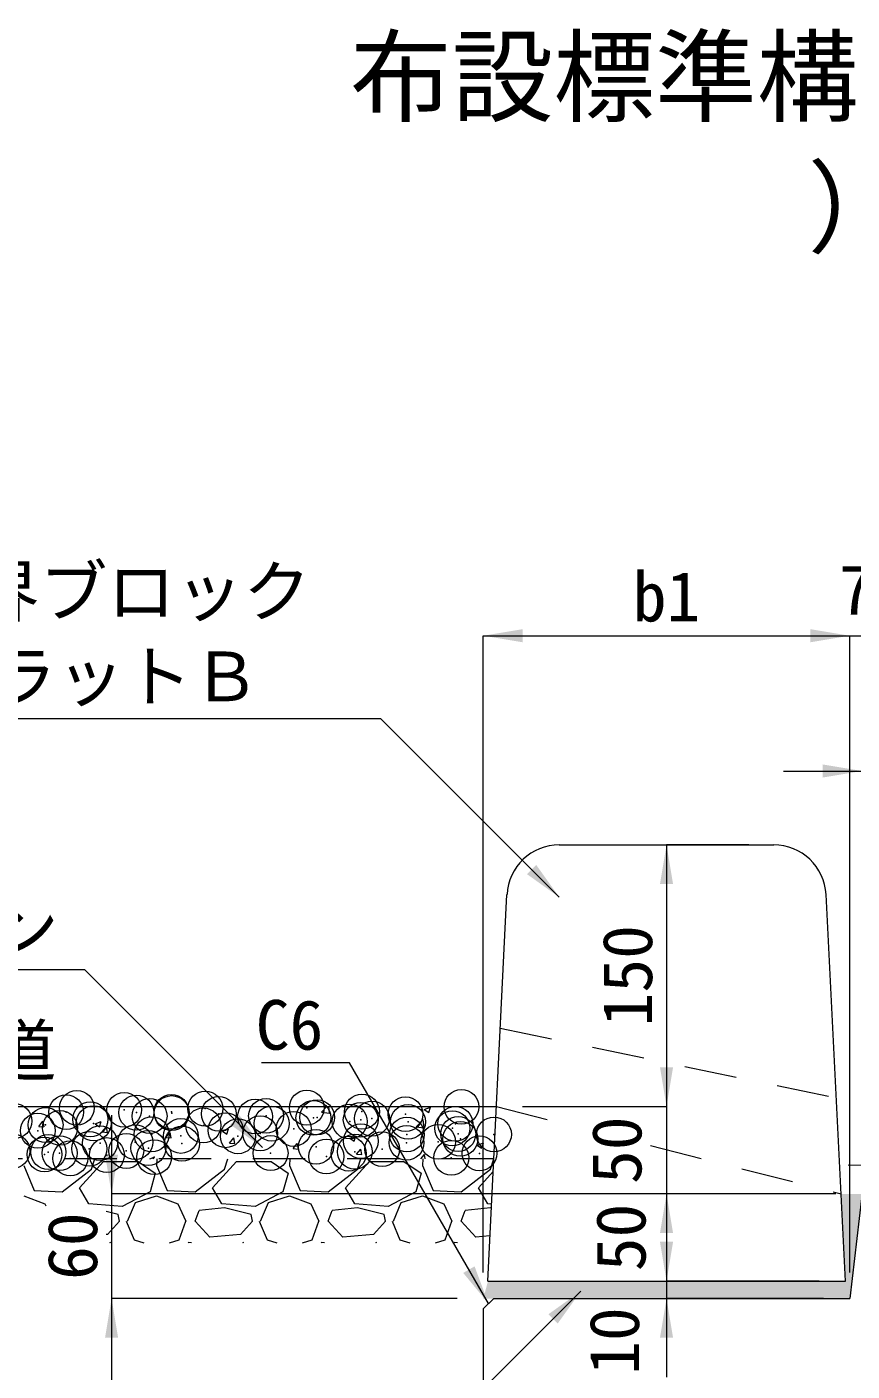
# Model space of a CAD drawing. Units: millimetres at full size. Extents: x 289 to 42849, y -1182 to 27464.
# Drawn here: x 11313 to 11786, y 21725 to 22495 of the extents above; entities that cross this region are included whole.
import ezdxf
from ezdxf.enums import TextEntityAlignment as Align

# ---------------------------------------------------------------- set-up
doc = ezdxf.new("R2010")
doc.units = ezdxf.units.MM
doc.header["$LTSCALE"] = 40
doc.header["$PDMODE"] = 32
doc.header["$PDSIZE"] = 20
doc.linetypes.add('USER2', pattern=[1.35, 0.75, -0.6])
for name, color, linetype, lineweight in [('0_2', 7, 'Continuous', 20), ('側溝', 7, 'Continuous', 5), ('寸法引出', 7, 'Continuous', 9), ('寸法線', 7, 'Continuous', 9), ('本体', 2, 'Continuous', 9), ('ﾊｯﾁﾝｸﾞ', 7, 'Continuous', 5)]:
    doc.layers.add(name, color=color, linetype=linetype, lineweight=lineweight)
doc.styles.add('ＭＳ ゴシック', font='')
doc.styles.get('ＭＳ ゴシック').set_extended_font_data('MS Gothic')

# ---------------------------------------------------------------- blocks, each defined once
blk = doc.blocks.new('filled_arrow')
at = {"color": 0, "linetype": 'Continuous', "lineweight": -2}
blk.add_solid([(7.5, 1.25), (0, 0), (7.5, -1.25)], dxfattribs=at)

msp = doc.modelspace()

# ---------------------------------------------------------------- hatches: boundary and pattern name
at = {"layer": 'ﾊｯﾁﾝｸﾞ'}
msp.add_hatch(color=8, dxfattribs=at).paths.add_polyline_path([(11785, 21766.53), (11791.68, 21823.83), (11792, 21826.53), (11780, 21826.53), (11782.5, 21776.53), (11577.68, 21776.53), (11575, 21766.53), (11581, 21766.53)])

# ---------------------------------------------------------------- linework, layer by layer
at = {"layer": '0_2'}
for p, q in [((11618.54, 22026.53), (11741.46, 22026.53)), ((11577.5, 21776.53), (11588.57, 21998.03)), ((11782.5, 21776.53), (11771.42, 21998.03)), ((11202.47, 21876.53), (11582.5, 21876.53)), ((11577.5, 21776.53), (11782.5, 21776.53))]:
    msp.add_line(p, q, dxfattribs=at)
at = {"layer": '0_2', "linetype": 'USER2', "lineweight": 9}
for p, q in [((11582.5, 21876.53), (11631.52, 21864.12)), ((11670.84, 21854.16), (11780, 21826.53)), ((11581, 21846.53), (11202.47, 21846.53))]:
    msp.add_line(p, q, dxfattribs=at)
at = {"layer": '0_2', "lineweight": 9}
msp.add_lwpolyline([(11578, 21763.59), (11498.31, 21901.63), (11447.98, 21901.63)], dxfattribs=at)
at = {"layer": '0_2'}
for centre, start, end in [((11618.54, 21996.53), 90, 177.13789), ((11741.46, 21996.53), 2.8627, 90)]:
    msp.add_arc(centre, 30, start, end, dxfattribs=at)
at = {"layer": '側溝', "color": 2, "lineweight": 20}
for p, q in [((11791.68, 21823.83), (11785, 21766.53)), ((11581, 21766.53), (11575, 21760.65)), ((11581, 21766.53), (11785, 21766.53)), ((11575, 21760.65), (11575, 21321.53))]:
    msp.add_line(p, q, dxfattribs=at)
at = {"layer": '寸法引出'}
for p, q in [((11680, 22026.53), (11680, 21876.53)), ((11727.14, 22026.53), (11680, 22026.53)), ((11680, 21921.53), (11680, 21781.53)), ((11597.5, 21876.53), (11680, 21876.53)), ((11597.5, 21876.53), (11680, 21876.53)), ((11784.09, 21843.08), (11846.2, 21841.84)), ((11765, 21826.53), (11680, 21826.53)), ((11680, 21826.53), (11680, 21776.53)), ((11765, 21826.53), (11680, 21826.53)), ((11680, 21821.53), (11680, 21721.53)), ((11767.5, 21776.53), (11680, 21776.53)), ((11767.5, 21776.53), (11680, 21776.53)), ((11770, 21766.53), (11680, 21766.53))]:
    msp.add_line(p, q, dxfattribs=at)
at = {"layer": '寸法線'}
for p, q in [((11575, 22146.43), (11785, 22146.43)), ((11575, 21781.53), (11575, 22146.43)), ((11740, 22146.43), (11837, 22146.43)), ((11785, 21781.53), (11785, 22146.43)), ((11785, 21781.53), (11785, 22146.43)), ((11747, 22068.88), (11890, 22068.88)), ((11361.96, 21871.53), (11361.96, 21721.53)), ((11777, 21826.53), (11361.96, 21826.53)), ((11560, 21766.53), (11361.96, 21766.53)), ((11361.96, 21766.53), (11361.96, 21311.53)), ((11560, 21766.53), (11361.96, 21766.53))]:
    msp.add_line(p, q, dxfattribs=at)
for points in [[(11618.54, 21996.53), (11516.21, 22098.86), (11159.79, 22098.86)], [(11448.54, 21853.01), (11346.6, 21954.95), (11102.56, 21954.95)], [(11630.92, 21770.8), (11492.08, 21631.96), (11326.47, 21631.96)]]:
    msp.add_lwpolyline(points, dxfattribs=at)
at = {"layer": '本体', "color": 7, "linetype": 'USER2'}
msp.add_line((11584.75, 21921.53), (11777.25, 21881.53), dxfattribs=at)
at = {"layer": 'ﾊｯﾁﾝｸﾞ'}
for p, q in [((11482.35, 21873.41), (11485.35, 21876.53)), ((11486.88, 21872.71), (11486.44, 21876.53)), ((11541.17, 21874.83), (11544.73, 21876.2)), ((11541.17, 21874.82), (11543.69, 21873.11)), ((11543.69, 21873.11), (11544.72, 21876.18)), ((11320.19, 21865.21), (11322.64, 21868.13)), ((11323.27, 21864.95), (11322.68, 21868.14)), ((11352.47, 21866.57), (11355, 21864.87)), ((11352.48, 21866.59), (11356.03, 21867.95)), ((11355, 21864.87), (11356.03, 21867.94)), ((11482.36, 21873.39), (11486.88, 21872.69)), ((11536.57, 21865), (11540.53, 21869.13)), ((11541.1, 21864.3), (11540.54, 21869.13)), ((11320.19, 21865.21), (11323.22, 21864.94)), ((11356.62, 21862.02), (11359.07, 21864.94)), ((11356.62, 21862.02), (11359.66, 21861.76)), ((11359.71, 21861.76), (11359.12, 21864.95)), ((11393.06, 21858.83), (11395.51, 21861.75)), ((11393.06, 21858.83), (11396.1, 21858.57)), ((11396.14, 21858.58), (11395.56, 21861.76)), ((11425.48, 21862.52), (11429.04, 21863.88)), ((11425.48, 21862.5), (11428, 21860.8)), ((11428.01, 21860.8), (11429.04, 21863.87)), ((11429.5, 21855.65), (11431.95, 21858.57)), ((11432.58, 21855.39), (11431.99, 21858.57)), ((11498.48, 21858.43), (11501.01, 21856.73)), ((11498.49, 21858.45), (11502.05, 21859.82)), ((11501.01, 21856.73), (11502.04, 21859.8)), ((11536.58, 21864.98), (11541.1, 21864.28)), ((11429.5, 21855.65), (11432.54, 21855.38)), ((11465.94, 21852.46), (11468.38, 21855.38)), ((11465.94, 21852.46), (11468.97, 21852.19)), ((11469.02, 21852.2), (11468.43, 21855.39)), ((11502.37, 21849.27), (11504.82, 21852.19)), ((11505.45, 21849.01), (11504.87, 21852.2)), ((11571.49, 21854.37), (11574.02, 21852.66)), ((11571.5, 21854.38), (11575.05, 21855.75)), ((11574.02, 21852.66), (11575.05, 21855.73)), ((11311.6, 21842.86), (11317.7, 21828.38)), ((11343.61, 21829.91), (11357.32, 21845.15)), ((11350.46, 21840.58), (11352.37, 21846.53)), ((11357.32, 21845.15), (11377.13, 21845.15)), ((11377.13, 21845.15), (11387.04, 21838.29)), ((11383.84, 21846.53), (11386.36, 21847.5)), ((11386.03, 21846.53), (11386.35, 21847.48)), ((11387.98, 21846.53), (11387.8, 21842.86)), ((11387.8, 21842.86), (11393.9, 21828.38)), ((11419.81, 21829.91), (11433.52, 21845.15)), ((11426.66, 21840.58), (11428.57, 21846.53)), ((11433.52, 21845.15), (11453.33, 21845.15)), ((11453.33, 21845.15), (11463.24, 21838.29)), ((11464.18, 21846.53), (11464, 21842.86)), ((11464, 21842.86), (11470.1, 21828.38)), ((11496.01, 21829.91), (11509.72, 21845.15)), ((11502.37, 21849.27), (11505.41, 21849.01)), ((11502.86, 21840.58), (11504.77, 21846.53)), ((11509.72, 21845.15), (11529.53, 21845.15)), ((11529.53, 21845.15), (11539.44, 21838.29)), ((11539.19, 21846.53), (11541.26, 21849)), ((11540.38, 21846.53), (11540.2, 21842.86)), ((11540.2, 21842.86), (11546.3, 21828.38)), ((11541.76, 21846.53), (11541.3, 21849.01)), ((11579.06, 21840.58), (11580.97, 21846.53)), ((11333.7, 21827.62), (11350.46, 21840.58)), ((11387.04, 21838.29), (11383.99, 21827.62)), ((11409.9, 21827.62), (11426.66, 21840.58)), ((11463.24, 21838.29), (11460.19, 21827.62)), ((11486.1, 21827.62), (11502.86, 21840.58)), ((11539.44, 21838.29), (11536.39, 21827.62)), ((11562.3, 21827.62), (11579.06, 21840.58)), ((11572.21, 21829.91), (11580.64, 21839.28)), ((11317.7, 21828.38), (11333.7, 21827.62)), ((11348.94, 21820.76), (11343.61, 21829.91)), ((11383.99, 21827.62), (11367.99, 21819.24)), ((11393.9, 21828.38), (11409.9, 21827.62)), ((11425.14, 21820.76), (11419.81, 21829.91)), ((11460.19, 21827.62), (11444.19, 21819.24)), ((11470.1, 21828.38), (11486.1, 21827.62)), ((11501.34, 21820.76), (11496.01, 21829.91)), ((11536.39, 21827.62), (11520.39, 21819.24)), ((11546.3, 21828.38), (11562.3, 21827.62)), ((11577.54, 21820.76), (11572.21, 21829.91)), ((11311.6, 21825.34), (11323.79, 21820.76)), ((11323.79, 21820.76), (11324.3, 21819.67)), ((11367.99, 21819.24), (11348.94, 21820.76)), ((11371.04, 21810.86), (11375.61, 21821.53)), ((11375.61, 21821.53), (11387.8, 21825.34)), ((11387.8, 21825.34), (11399.99, 21820.76)), ((11399.99, 21820.76), (11404.57, 21810.86)), ((11444.19, 21819.24), (11425.14, 21820.76)), ((11447.24, 21810.86), (11451.81, 21821.53)), ((11451.81, 21821.53), (11464, 21825.34)), ((11464, 21825.34), (11476.19, 21820.76)), ((11476.19, 21820.76), (11480.77, 21810.86)), ((11520.39, 21819.24), (11501.34, 21820.76)), ((11523.44, 21810.86), (11528.01, 21821.53)), ((11528.01, 21821.53), (11540.2, 21825.34)), ((11540.2, 21825.34), (11552.39, 21820.76)), ((11552.39, 21820.76), (11556.97, 21810.86)), ((11579.7, 21820.59), (11577.54, 21820.76)), ((11365.7, 21814.67), (11358.78, 21816.4)), ((11366.47, 21810.86), (11365.7, 21814.67)), ((11409.9, 21810.86), (11412.19, 21816.95)), ((11426.66, 21818.48), (11412.19, 21816.95)), ((11441.9, 21814.67), (11426.66, 21818.48)), ((11442.67, 21810.86), (11441.9, 21814.67)), ((11486.1, 21810.86), (11488.39, 21816.95)), ((11502.86, 21818.48), (11488.39, 21816.95)), ((11518.1, 21814.67), (11502.86, 21818.48)), ((11518.87, 21810.86), (11518.1, 21814.67)), ((11562.3, 21810.86), (11564.59, 21816.95)), ((11579.06, 21818.48), (11564.59, 21816.95)), ((11579.59, 21818.35), (11579.06, 21818.48)), ((11366.47, 21810.86), (11359.61, 21803.24)), ((11370.28, 21810.86), (11374.85, 21800.19)), ((11400.76, 21800.19), (11404.57, 21810.86)), ((11418.28, 21801.71), (11409.9, 21810.86)), ((11442.67, 21810.86), (11435.81, 21803.24)), ((11446.48, 21810.86), (11451.05, 21800.19)), ((11476.96, 21800.19), (11480.77, 21810.86)), ((11494.48, 21801.71), (11486.1, 21810.86)), ((11518.87, 21810.86), (11512.01, 21803.24)), ((11522.68, 21810.86), (11527.25, 21800.19)), ((11553.16, 21800.19), (11556.97, 21810.86)), ((11570.68, 21801.71), (11562.3, 21810.86)), ((11359.61, 21803.24), (11358.78, 21803.17)), ((11361.13, 21798.67), (11360.81, 21798.53)), ((11361.54, 21798.53), (11361.13, 21798.67)), ((11374.85, 21800.19), (11380.49, 21798.53)), ((11395.11, 21798.53), (11400.76, 21800.19)), ((11406.09, 21798.67), (11405.94, 21798.53)), ((11407.73, 21798.53), (11406.09, 21798.67)), ((11435.81, 21803.24), (11418.28, 21801.71)), ((11437.33, 21798.67), (11437.01, 21798.53)), ((11437.74, 21798.53), (11437.33, 21798.67)), ((11451.05, 21800.19), (11456.69, 21798.53)), ((11471.31, 21798.53), (11476.96, 21800.19)), ((11482.29, 21798.67), (11482.14, 21798.53)), ((11483.93, 21798.53), (11482.29, 21798.67)), ((11512.01, 21803.24), (11494.48, 21801.71)), ((11513.53, 21798.67), (11513.21, 21798.53)), ((11513.94, 21798.53), (11513.53, 21798.67)), ((11527.25, 21800.19), (11532.89, 21798.53)), ((11547.51, 21798.53), (11553.16, 21800.19)), ((11558.49, 21798.67), (11558.34, 21798.53)), ((11560.13, 21798.53), (11558.49, 21798.67)), ((11578.79, 21802.42), (11570.68, 21801.71))]:
    msp.add_line(p, q, dxfattribs=at)
for p in [(11335.94, 21873.36), (11342.06, 21875.83), (11369.18, 21874.69), (11376.18, 21873.07), (11396.29, 21873.54), (11396.45, 21872.81), (11415.68, 21875.35), (11423.41, 21872.39), (11473.84, 21875.92), (11505.43, 21873.63), (11530.4, 21872.17), (11562.48, 21876.4), (11306.31, 21868.27), (11324.14, 21866.01), (11332.41, 21864.38), (11349.8, 21869.26), (11351.65, 21866.92), (11383.73, 21871.14), (11414.59, 21865.75), (11444.22, 21870.83), (11450.53, 21871.25), (11453.69, 21866.8), (11466.36, 21863.74), (11477.65, 21870.1), (11479.78, 21870.38), (11498.44, 21867.97), (11504.77, 21868.96), (11511.16, 21869.64), (11531.88, 21867.81), (11557.28, 21864.1), (11559, 21866.67), (11319.69, 21862.71), (11375.57, 21856.16), (11384.97, 21860.66), (11401.65, 21859.74), (11427.31, 21862.99), (11434.4, 21859.54), (11447.12, 21861.21), (11504.82, 21856.72), (11531.2, 21860.53), (11549.12, 21856.36), (11560.62, 21860.86), (11561.84, 21858.04), (11581.08, 21860.57), (11305.05, 21851.02), (11323.52, 21849.1), (11325.71, 21850.49), (11332.17, 21849.87), (11349.18, 21852.35), (11355.34, 21855.58), (11359.28, 21848.73), (11370.36, 21851.1), (11383.08, 21852.78), (11402.32, 21855.31), (11453.08, 21849.89), (11479.16, 21853.47), (11497.8, 21849.6), (11501.37, 21850.69), (11517.04, 21852.14), (11531, 21855.78), (11572.8, 21849.71), (11338.28, 21846.88), (11386.4, 21847.58), (11485.08, 21847.93), (11556.67, 21847.19)]:
    msp.add_point(p, dxfattribs=at)

# ---------------------------------------------------------------- block references
at = {"layer": '0_2', "lineweight": 9, "xscale": 3, "yscale": 3, "rotation": 120}
msp.add_blockref('filled_arrow', (11578, 21763.59), dxfattribs=at)
at = {"layer": '寸法引出', "xscale": 3, "yscale": 3}
for p, rotation in [((11680, 22026.53), 270), ((11680, 21876.53), 90), ((11680, 21876.53), 90), ((11680, 21826.53), 270), ((11680, 21826.53), 270), ((11680, 21776.53), 90), ((11680, 21766.53), 270)]:
    msp.add_blockref('filled_arrow', p, dxfattribs=dict(at, rotation=rotation))
at = {"layer": '寸法線', "xscale": 3, "yscale": 3}
msp.add_blockref('filled_arrow', (11575, 22146.43), dxfattribs=at)
for p, rotation in [((11785, 22146.43), 180), ((11785, 22146.43), 180), ((11792, 22068.88), 180), ((11618.54, 21996.53), 135), ((11448.54, 21853.01), 135), ((11361.96, 21826.53), 90), ((11630.92, 21770.8), 225), ((11361.96, 21766.53), 270), ((11361.96, 21766.53), 270)]:
    msp.add_blockref('filled_arrow', p, dxfattribs=dict(at, rotation=rotation))

# ---------------------------------------------------------------- texts
at = {"layer": '0_2', "style": 'ＭＳ ゴシック'}
for s, p in [('布設標準構造図（参考', (11498.62, 22488.23)), ('）', (11760.86, 22413.23))]:
    msp.add_text(s, height=42.72, dxfattribs=at).set_placement(p, align=Align.TOP_LEFT)
msp.add_text('C6', height=28.48, dxfattribs=at).set_placement((11483.31, 21937.63), align=Align.TOP_RIGHT)
msp.add_text('歩 道', height=28.48, dxfattribs=at).set_placement((11233.35, 21885.88), align=Align.BOTTOM_LEFT)
at = {"layer": '寸法引出', "style": 'ＭＳ ゴシック'}
for s, p in [('150', (11657.5, 21951.53)), ('50', (11651.37, 21851.53)), ('50', (11653.75, 21801.53)), ('10', (11650, 21742.17))]:
    msp.add_text(s, height=28.48, rotation=90, dxfattribs=at).set_placement(p, align=Align.MIDDLE_CENTER)
at = {"layer": '寸法線', "style": 'ＭＳ ゴシック'}
for s, p in [('歩車道境界ブロック   ', (11126.53, 22149.06)), ('セミフラットＢ  ', (11175.1, 22100.31))]:
    msp.add_text(s, height=28.48, dxfattribs=at).set_placement(p, align=Align.BOTTOM_LEFT)
for s, p in [('b1', (11680, 22168.93)), ('7', (11788.5, 22172.68))]:
    msp.add_text(s, height=28.48, dxfattribs=at).set_placement(p, align=Align.MIDDLE_CENTER)
msp.add_text('普通アスコン', height=28.48, dxfattribs=at).set_placement((11331.6, 21992.62), align=Align.TOP_RIGHT)
msp.add_text('60', height=28.48, rotation=90, dxfattribs=at).set_placement((11339.46, 21796.53), align=Align.MIDDLE_CENTER)

doc.saveas('drawing.dxf')
